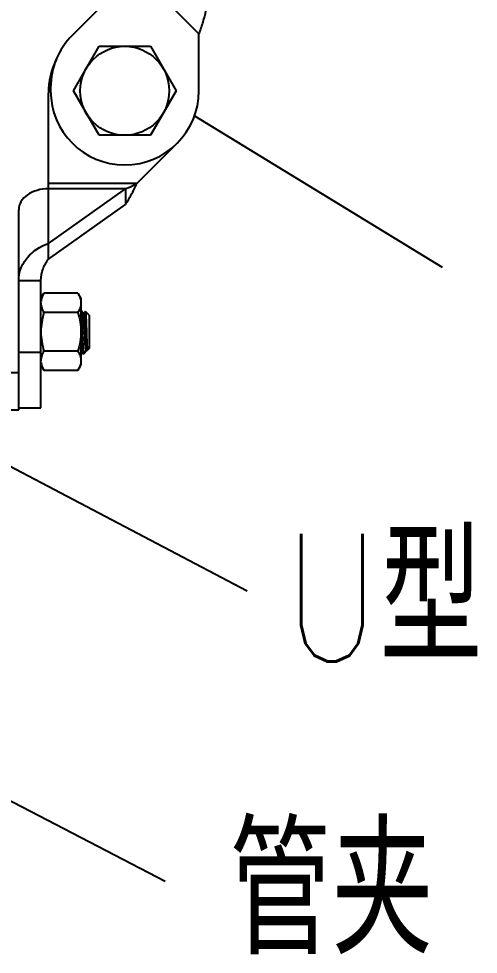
# Model space of a CAD drawing. Extents: x 1031190 to 1725648, y 733081 to 1571294.
# Drawn here: x 1159821 to 1161261, y 1209249 to 1212180 of the extents above; entities that cross this region are included whole.
import ezdxf

# ---------------------------------------------------------------- set-up
doc = ezdxf.new("R2010")
doc.units = 0
doc.header["$LTSCALE"] = 1000
doc.header["$MEASUREMENT"] = 0
doc.layers.add('W_DIM', color=4, linetype='Continuous')
doc.styles.get("Standard").update_dxf_attribs({"font": 'gbenor.shx', "bigfont": 'gbcbig.shx'})
doc.styles.add('wwp100', font='txt.shx', dxfattribs={"width": 0.7, "height": 400, "bigfont": 'hztxt.shx'})
doc.dimstyles.get("Standard").update_dxf_attribs({"dimtxt": 0.18, "dimasz": 0.18, "dimexe": 0.18, "dimexo": 0.0625, "dimgap": 0.09, "dimtad": 0, "dimtih": 1, "dimtoh": 1, "dimdec": 4, "dimzin": 0, "dimdsep": 46, "dimtxsty": 'Standard', "dimcen": 0.09, "dimadec": 0, "dimazin": 0, "dimtfac": 1, "dimtdec": 4, "dimtofl": 0, "dimtmove": 0, "dimatfit": 3, "dimfxl": 0, "dimtolj": 1, "dimtzin": 0, "dimarcsym": 0})

msp = doc.modelspace()

# ---------------------------------------------------------------- linework, layer by layer
at = {"linetype": 'Continuous'}
for p, q in [((1159988.7, 1212128.4), (1160356.4, 1212496.1)), ((1160189, 1212328.7), (1160385.3, 1212132.3)), ((1160385.3, 1211954), (1160385.3, 1212132.3)), ((1159992, 1211954), (1160072.5, 1212093.4)), ((1160072.5, 1212093.4), (1160233.5, 1212093.4)), ((1160233.5, 1212093.4), (1160313.9, 1211954)), ((1159913.5, 1211426.8), (1159913.5, 1211946.8)), ((1159920.7, 1211964.1), (1159920.7, 1211954)), ((1160072.5, 1211814.6), (1159992, 1211954)), ((1160313.9, 1211954), (1160233.5, 1211814.6)), ((1160233.5, 1211814.6), (1160072.5, 1211814.6)), ((1160191.1, 1211663.6), (1160317.3, 1211789.7)), ((1160191.1, 1211663.6), (1159913.5, 1211663.6)), ((1160155.5, 1211647.1), (1159913.5, 1211647.1)), ((1159913.5, 1211476), (1160155.5, 1211647.1)), ((1160155.5, 1211647.1), (1160155.5, 1211597.9)), ((1159913.5, 1211426.8), (1160155.5, 1211597.9)), ((1159820.6, 1210955), (1159820.6, 1211581.4)), ((1159820.6, 1211359.9), (1159890.3, 1211359.9)), ((1159890.3, 1210960.8), (1159890.3, 1211359.9)), ((1159890.3, 1211303.5), (1159899.6, 1211319.6)), ((1160006.4, 1211319.6), (1159899.6, 1211319.6)), ((1160006.4, 1211319.6), (1160015.7, 1211303.5)), ((1160015.7, 1211303.5), (1160015.7, 1211094.4)), ((1160022, 1211257.3), (1160015.7, 1211268.2)), ((1160029.5, 1211262.7), (1160026.6, 1211257.7)), ((1160029.5, 1211262.7), (1160029.7, 1211262.8)), ((1160041.3, 1211251.2), (1160029.7, 1211262.8)), ((1160006.4, 1211259.3), (1159899.6, 1211259.3)), ((1160026.7, 1211257.6), (1160021.7, 1211257.6)), ((1160041.3, 1211251.2), (1160041.3, 1211146.7)), ((1160034.9, 1211151.4), (1160034.9, 1211140.3)), ((1160041.3, 1211146.7), (1160034.9, 1211140.3)), ((1159820.6, 1211135.1), (1159890.3, 1211135.1)), ((1160006.4, 1211138.6), (1159899.6, 1211138.6)), ((1160015.7, 1211140.3), (1160016.6, 1211140.3)), ((1160016.3, 1211140.6), (1160016.1, 1211140.9)), ((1160016.3, 1211140.6), (1160022.7, 1211129.5)), ((1160022.9, 1211129.2), (1160022.7, 1211129.5)), ((1160023.8, 1211129.2), (1160022.9, 1211129.2)), ((1160023.8, 1211129.2), (1160023.8, 1211138.1)), ((1160027.7, 1211133.1), (1160023.8, 1211129.2)), ((1160027.7, 1211133.1), (1160028.4, 1211134)), ((1160028.4, 1211134), (1160032, 1211140.3)), ((1160031.9, 1211140.3), (1160034.9, 1211140.3)), ((1159890.3, 1211094.4), (1159899.6, 1211078.3)), ((1160006.4, 1211078.3), (1160015.7, 1211094.4)), ((1159750.9, 1211071.2), (1159820.6, 1211071.2)), ((1160006.4, 1211078.3), (1159899.6, 1211078.3)), ((1159750.9, 1210955), (1159820.6, 1210955)), ((1159820.6, 1210960.8), (1159890.3, 1210960.8))]:
    msp.add_line(p, q, dxfattribs=at)
msp.add_circle((1160153, 1211954), 139.4, dxfattribs=at)
for centre, radius, start, end in [((1160153, 1211964.1), 232.3, 135, 180), ((1160145.8, 1211946.8), 232.3, 152.9997, 180), ((1160153, 1211954), 232.3, 180, 0), ((1159937.2, 1211289.3), 47, 172.5984, 173.3691), ((1160020.5, 1211142.6), 4.7, 198.4953, 200.8866), ((1159937.2, 1211108.6), 47, 186.6309, 187.4031)]:
    msp.add_arc(centre, radius, start, end, dxfattribs=at)
for points, knots in [([(1160406.5, 1212204), (1160404.4, 1212192.5), (1160397.7, 1212168.4), (1160389.6, 1212144.9), (1160385.3, 1212132.3)], [0, 0, 0, 0, 0.468219, 1, 1, 1, 1]), ([(1159913.5, 1211647.1), (1159901.5, 1211647.1), (1159878.3, 1211644), (1159847.9, 1211630.3), (1159826.2, 1211608.8), (1159820.6, 1211590.1), (1159820.6, 1211581.4)], [0, 0, 0, 0, 0.287969, 0.555344, 0.790533, 1, 1, 1, 1]), ([(1160155.5, 1211647.1), (1160158.5, 1211648.2), (1160170.6, 1211653.1), (1160182.3, 1211659.1), (1160191.1, 1211663.6)], [0, 0, 0, 0, 0.244001, 1, 1, 1, 1]), ([(1160155.5, 1211597.9), (1160162.1, 1211607.5), (1160174.4, 1211629.3), (1160185.3, 1211651.7), (1160191.1, 1211663.6)], [0, 0, 0, 0, 0.468219, 1, 1, 1, 1]), ([(1159820.6, 1211359.9), (1159820.6, 1211372.7), (1159825.6, 1211398.9), (1159853.2, 1211444.3), (1159888.5, 1211467.4), (1159913.5, 1211476)], [0, 0, 0, 0, 0.244342, 0.495326, 1, 1, 1, 1]), ([(1159890.3, 1211359.9), (1159890.3, 1211372.4), (1159894.8, 1211396.5), (1159906.8, 1211417.5), (1159913.5, 1211426.8)], [0, 0, 0, 0, 0.522516, 1, 1, 1, 1]), ([(1159899.6, 1211319.6), (1159898.5, 1211317.7), (1159894.4, 1211310.1), (1159891.5, 1211301.7), (1159890.6, 1211295.4)], [0, 0, 0, 0, 0.26074, 1, 1, 1, 1]), ([(1160006.4, 1211319.6), (1160009.1, 1211314.9), (1160013.8, 1211305.3), (1160015.7, 1211294.6), (1160015.7, 1211289.5)], [0, 0, 0, 0, 0.514931, 1, 1, 1, 1]), ([(1159890.3, 1211289.5), (1159890.3, 1211284.3), (1159892.2, 1211273.7), (1159896.9, 1211264), (1159899.6, 1211259.3)], [0, 0, 0, 0, 0.485069, 1, 1, 1, 1]), ([(1160015.7, 1211289.5), (1160015.7, 1211284.3), (1160013.8, 1211273.7), (1160009.1, 1211264), (1160006.4, 1211259.3)], [0, 0, 0, 0, 0.485069, 1, 1, 1, 1]), ([(1160023.8, 1211138.1), (1160022.8, 1211148.6), (1160022, 1211166.1), (1160020.8, 1211190.9), (1160019.8, 1211212), (1160018.8, 1211231.8), (1160018, 1211248.4), (1160016.8, 1211260.1), (1160016.4, 1211266.3), (1160015.7, 1211268.1)], [0, 0, 0, 0, 0.242677, 0.403766, 0.571084, 0.728325, 0.86011, 0.953625, 1, 1, 1, 1]), ([(1160029.7, 1211262.8), (1160030, 1211262.5), (1160030, 1211261.2), (1160030.4, 1211258.8), (1160030.7, 1211255), (1160031.2, 1211247.4), (1160031.7, 1211235.4), (1160032.3, 1211218.8), (1160032.9, 1211200.4), (1160033.7, 1211177.8), (1160034.2, 1211161.4), (1160034.9, 1211151.4)], [0, 0, 0, 0, 0.009691, 0.032013, 0.066681, 0.112991, 0.236161, 0.390242, 0.560502, 0.730169, 1, 1, 1, 1]), ([(1159899.6, 1211259.3), (1159896.8, 1211249.5), (1159892, 1211229.6), (1159890.3, 1211209.1), (1159890.3, 1211198.9)], [0, 0, 0, 0, 0.500104, 1, 1, 1, 1]), ([(1160006.4, 1211259.3), (1160009.2, 1211249.5), (1160013.9, 1211229.6), (1160015.7, 1211209.1), (1160015.7, 1211198.9)], [0, 0, 0, 0, 0.500104, 1, 1, 1, 1]), ([(1160022.3, 1211130.8), (1160021.8, 1211132.7), (1160021.3, 1211137.9), (1160020.1, 1211152.7), (1160018.9, 1211177.2), (1160017.4, 1211209.1), (1160016.3, 1211231.3), (1160015.7, 1211242)], [0, 0, 0, 0, 0.052851, 0.14115, 0.400167, 0.712507, 1, 1, 1, 1]), ([(1160022.3, 1211256.5), (1160022.3, 1211256.7), (1160022.2, 1211257), (1160022.1, 1211257.2), (1160022, 1211257.3)], [0, 0, 0, 0, 0.571751, 1, 1, 1, 1]), ([(1160031.9, 1211140.3), (1160031.5, 1211140.3), (1160031.1, 1211142.2), (1160030.5, 1211144.6), (1160030, 1211149.7), (1160029.4, 1211156), (1160028.8, 1211163.9), (1160028, 1211176.5), (1160027.1, 1211193.6), (1160025.9, 1211214.1), (1160024.9, 1211232.5), (1160023.7, 1211246.4), (1160023, 1211254), (1160022.3, 1211256.5)], [0, 0, 0, 0, 0.00993, 0.035692, 0.077147, 0.133012, 0.201431, 0.280113, 0.457397, 0.641103, 0.8066, 0.931746, 1, 1, 1, 1]), ([(1160034.9, 1211151.4), (1160034, 1211161.2), (1160033, 1211177), (1160031.8, 1211198.9), (1160030.9, 1211216.4), (1160030, 1211230.3), (1160029.3, 1211240.1), (1160028.8, 1211246), (1160028.3, 1211250.7), (1160027.8, 1211254.4), (1160027.4, 1211256.3), (1160027, 1211257.6), (1160026.7, 1211257.6)], [0, 0, 0, 0, 0.275467, 0.445769, 0.616141, 0.769932, 0.835819, 0.892144, 0.937558, 0.970974, 0.991706, 1, 1, 1, 1]), ([(1159890.3, 1211198.9), (1159890.3, 1211188.7), (1159892, 1211168.3), (1159896.8, 1211148.4), (1159899.6, 1211138.6)], [0, 0, 0, 0, 0.499896, 1, 1, 1, 1]), ([(1160015.7, 1211198.9), (1160015.7, 1211188.7), (1160013.9, 1211168.3), (1160009.2, 1211148.4), (1160006.4, 1211138.6)], [0, 0, 0, 0, 0.499896, 1, 1, 1, 1]), ([(1159899.6, 1211138.6), (1159896.9, 1211133.9), (1159892.2, 1211124.2), (1159890.3, 1211113.6), (1159890.3, 1211108.4)], [0, 0, 0, 0, 0.514931, 1, 1, 1, 1]), ([(1160006.4, 1211138.6), (1160009.1, 1211133.9), (1160013.8, 1211124.2), (1160015.7, 1211113.6), (1160015.7, 1211108.4)], [0, 0, 0, 0, 0.514931, 1, 1, 1, 1]), ([(1160023.8, 1211138.1), (1160024.1, 1211137.1), (1160024.6, 1211135.5), (1160025.5, 1211133.6), (1160026.6, 1211132.5), (1160027.5, 1211132.9), (1160027.7, 1211133.1)], [0, 0, 0, 0, 0.409984, 0.688664, 0.852512, 1, 1, 1, 1]), ([(1159890.6, 1211102.5), (1159890.9, 1211100.4), (1159892.6, 1211091.9), (1159896.3, 1211083.9), (1159899.6, 1211078.3)], [0, 0, 0, 0, 0.241319, 1, 1, 1, 1]), ([(1160015.7, 1211108.4), (1160015.7, 1211103.3), (1160013.8, 1211092.6), (1160009.1, 1211083), (1160006.4, 1211078.3)], [0, 0, 0, 0, 0.485069, 1, 1, 1, 1])]:
    msp.add_open_spline(points, degree=3, knots=knots, dxfattribs=at)
for points in [[(1160016, 1211141.1), (1160015.9, 1211141.5), (1160015.8, 1211141.9), (1160015.7, 1211142.4)], [(1160022.7, 1211129.5), (1160022.4, 1211129.9), (1160022.4, 1211130.3), (1160022.3, 1211130.8)]]:
    msp.add_open_spline(points, degree=3, dxfattribs=at)

# ---------------------------------------------------------------- texts
at = {"layer": 'W_DIM', "color": 7, "style": 'wwp100', "width": 0.8}
for s, p in [('U型管吊架', (1160651.6, 1210165.8)), ('管夹', (1160480.7, 1209249.5))]:
    msp.add_text(s, height=400, dxfattribs=at).set_placement(p)

# ---------------------------------------------------------------- leaders
for points in [[(1160371.7, 1211875.5), (1161148.4, 1211401.8)], [(1159745.1, 1210803.8), (1160536.5, 1210387.1)], [(1159539.5, 1209861.1), (1160279.5, 1209477.7)]]:
    msp.add_leader(points, dimstyle='Standard', override={"dimgap": 20, "dimtad": 0})

doc.saveas('drawing.dxf')
